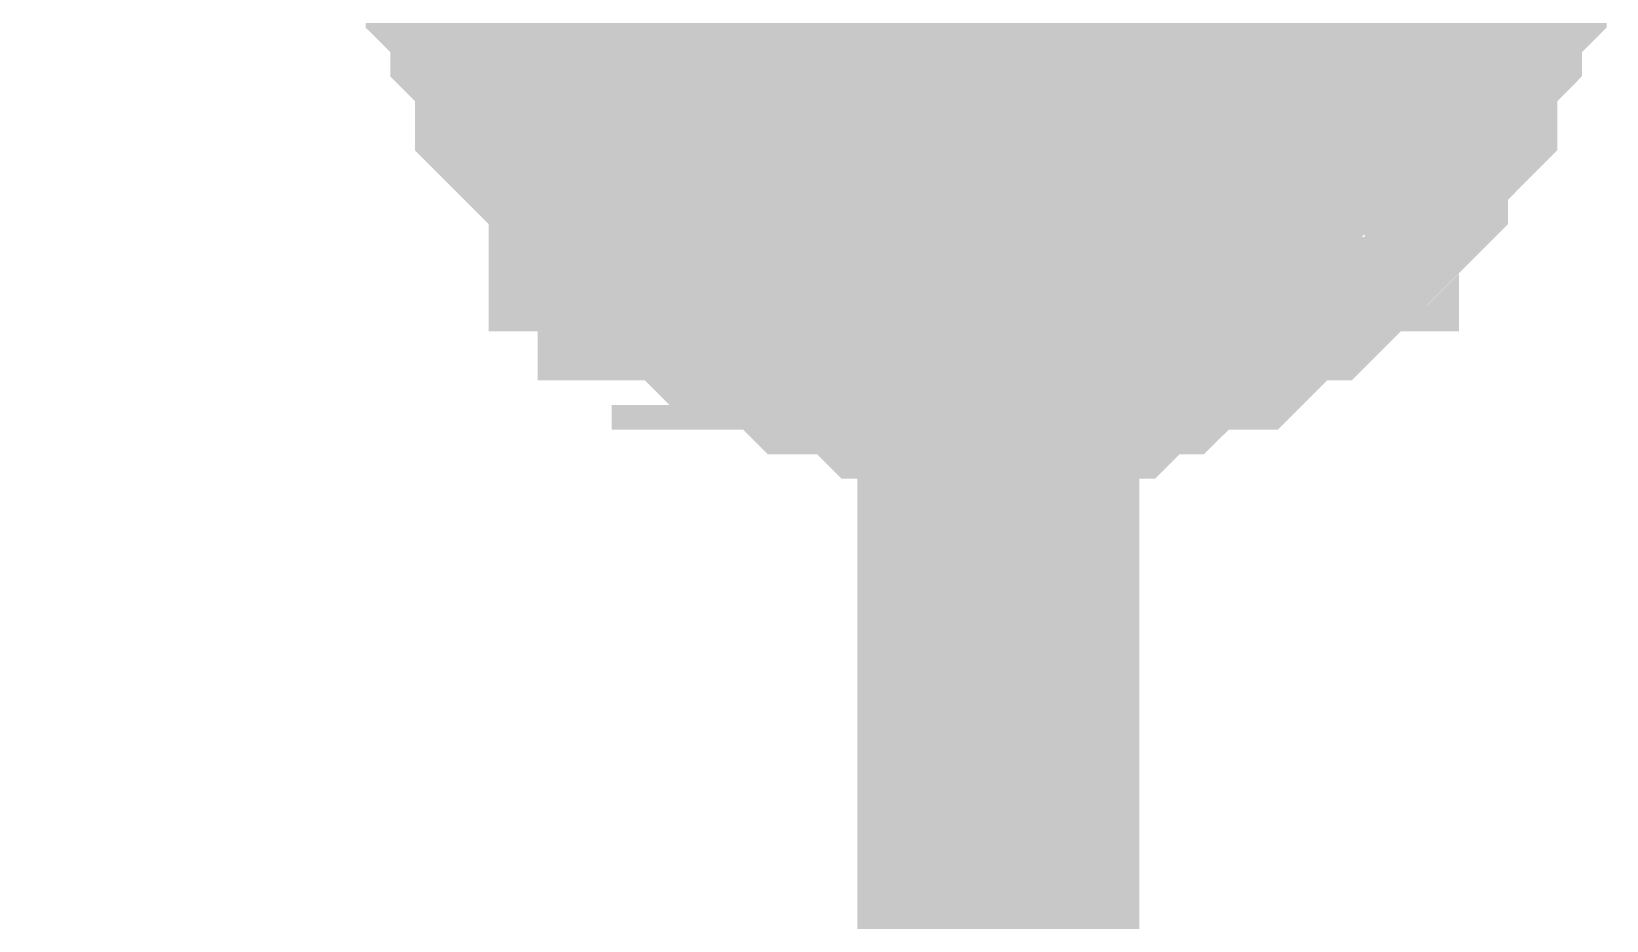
# Model space of a CAD drawing. Header units: inches. Extents: x 0 to 841, y 0 to 594.
# Drawn here: x 423.993 to 425.667, y 161.364 to 162.309 of the extents above; entities that cross this region are included whole.
import ezdxf

# ---------------------------------------------------------------- set-up
doc = ezdxf.new("R2010")
doc.units = ezdxf.units.IN
doc.layers.add('Sheet', color=255, linetype='Continuous')

msp = doc.modelspace()

# ---------------------------------------------------------------- linework, layer by layer
at = {"layer": 'Sheet'}
for points in [[(425.0207, 157.4889, 0.2997, 0.2997, 0), (425.0207, 162.4799, 0.2997, 0.2997, 0), (425.0207, 167.4969, 0.2997, 0.2997, 0), (422.5121, 167.4969, 0.2997, 0.2997, 0)], [(425.0207, 161.9834, 0.2997, 0.2997, 0), (424.9945, 161.9834, 0.2997, 0.2997, 0), (424.9684, 161.9834, 0.2997, 0.2997, 0), (424.9423, 161.9834, 0.2997, 0.2997, 0), (424.9161, 161.9834, 0.2997, 0.2997, 0), (424.89, 162.0095, 0.2997, 0.2997, 0), (424.8639, 162.0095, 0.2997, 0.2997, 0), (424.8377, 162.0095, 0.2997, 0.2997, 0), (424.8116, 162.0356, 0.2997, 0.2997, 0), (424.7855, 162.0356, 0.2997, 0.2997, 0), (424.7594, 162.0356, 0.2997, 0.2997, 0), (424.7594, 162.0618, 0.2997, 0.2997, 0), (424.7332, 162.0618, 0.2997, 0.2997, 0), (424.7071, 162.0879, 0.2997, 0.2997, 0), (424.681, 162.0879, 0.2997, 0.2997, 0), (424.681, 162.114, 0.2997, 0.2997, 0), (424.6548, 162.1402, 0.2997, 0.2997, 0), (424.6287, 162.1402, 0.2997, 0.2997, 0), (424.6287, 162.1663, 0.2997, 0.2997, 0), (424.6026, 162.1924, 0.2997, 0.2997, 0), (424.5764, 162.2185, 0.2997, 0.2997, 0), (424.5764, 162.2185, 0.2997, 0.2997, 0), (424.5503, 162.2447, 0.2997, 0.2997, 0), (424.5503, 162.2708, 0.2997, 0.2997, 0), (424.5503, 162.2969, 0.2997, 0.2997, 0), (424.5242, 162.3231, 0.2997, 0.2997, 0), (424.5242, 162.3492, 0.2997, 0.2997, 0), (424.5242, 162.3492, 0.2997, 0.2997, 0), (424.498, 162.3753, 0.2997, 0.2997, 0), (424.498, 162.4015, 0.2997, 0.2997, 0), (424.498, 162.4276, 0.2997, 0.2997, 0), (424.498, 162.4537, 0.2997, 0.2997, 0), (424.498, 162.4799, 0.2997, 0.2997, 0)], [(425.0207, 161.9834, 0.2997, 0.2997, 0), (424.9945, 161.9834, 0.2997, 0.2997, 0), (424.9684, 161.9834, 0.2997, 0.2997, 0), (424.9423, 161.9834, 0.2997, 0.2997, 0), (424.9161, 161.9834, 0.2997, 0.2997, 0), (424.89, 162.0095, 0.2997, 0.2997, 0), (424.8639, 162.0095, 0.2997, 0.2997, 0), (424.8377, 162.0095, 0.2997, 0.2997, 0), (424.8116, 162.0356, 0.2997, 0.2997, 0), (424.7855, 162.0356, 0.2997, 0.2997, 0), (424.7594, 162.0356, 0.2997, 0.2997, 0), (424.7594, 162.0618, 0.2997, 0.2997, 0), (424.7332, 162.0618, 0.2997, 0.2997, 0), (424.7071, 162.0879, 0.2997, 0.2997, 0), (424.681, 162.0879, 0.2997, 0.2997, 0), (424.681, 162.114, 0.2997, 0.2997, 0), (424.6548, 162.1402, 0.2997, 0.2997, 0), (424.6287, 162.1402, 0.2997, 0.2997, 0), (424.6287, 162.1663, 0.2997, 0.2997, 0), (424.6026, 162.1924, 0.2997, 0.2997, 0), (424.5764, 162.2185, 0.2997, 0.2997, 0), (424.5764, 162.2185, 0.2997, 0.2997, 0), (424.5503, 162.2447, 0.2997, 0.2997, 0), (424.5503, 162.2708, 0.2997, 0.2997, 0), (424.5503, 162.2969, 0.2997, 0.2997, 0), (424.5242, 162.3231, 0.2997, 0.2997, 0), (424.5242, 162.3492, 0.2997, 0.2997, 0), (424.5242, 162.3492, 0.2997, 0.2997, 0), (424.498, 162.3753, 0.2997, 0.2997, 0), (424.498, 162.4015, 0.2997, 0.2997, 0), (424.498, 162.4276, 0.2997, 0.2997, 0), (424.498, 162.4537, 0.2997, 0.2997, 0), (424.498, 162.4799, 0.2997, 0.2997, 0)], [(425.0207, 161.9834, 0.2997, 0.2997, 0), (424.9945, 161.9834, 0.2997, 0.2997, 0), (424.9684, 161.9834, 0.2997, 0.2997, 0), (424.9423, 161.9834, 0.2997, 0.2997, 0), (424.9161, 161.9834, 0.2997, 0.2997, 0), (424.89, 162.0095, 0.2997, 0.2997, 0), (424.8639, 162.0095, 0.2997, 0.2997, 0), (424.8377, 162.0095, 0.2997, 0.2997, 0), (424.8116, 162.0356, 0.2997, 0.2997, 0), (424.7855, 162.0356, 0.2997, 0.2997, 0), (424.7594, 162.0356, 0.2997, 0.2997, 0), (424.7594, 162.0618, 0.2997, 0.2997, 0), (424.7332, 162.0618, 0.2997, 0.2997, 0), (424.7071, 162.0879, 0.2997, 0.2997, 0), (424.681, 162.0879, 0.2997, 0.2997, 0), (424.681, 162.114, 0.2997, 0.2997, 0), (424.6548, 162.1402, 0.2997, 0.2997, 0), (424.6287, 162.1402, 0.2997, 0.2997, 0), (424.6287, 162.1663, 0.2997, 0.2997, 0), (424.6026, 162.1924, 0.2997, 0.2997, 0), (424.5764, 162.2185, 0.2997, 0.2997, 0), (424.5764, 162.2185, 0.2997, 0.2997, 0), (424.5503, 162.2447, 0.2997, 0.2997, 0), (424.5503, 162.2708, 0.2997, 0.2997, 0), (424.5503, 162.2969, 0.2997, 0.2997, 0), (424.5242, 162.3231, 0.2997, 0.2997, 0), (424.5242, 162.3492, 0.2997, 0.2997, 0), (424.5242, 162.3492, 0.2997, 0.2997, 0), (424.498, 162.3753, 0.2997, 0.2997, 0), (424.498, 162.4015, 0.2997, 0.2997, 0), (424.498, 162.4276, 0.2997, 0.2997, 0), (424.498, 162.4537, 0.2997, 0.2997, 0), (424.498, 162.4799, 0.2997, 0.2997, 0)], [(425.0207, 161.9834, 0.2997, 0.2997, 0), (424.9945, 161.9834, 0.2997, 0.2997, 0), (424.9684, 161.9834, 0.2997, 0.2997, 0), (424.9423, 161.9834, 0.2997, 0.2997, 0), (424.9161, 161.9834, 0.2997, 0.2997, 0), (424.89, 162.0095, 0.2997, 0.2997, 0), (424.8639, 162.0095, 0.2997, 0.2997, 0), (424.8377, 162.0095, 0.2997, 0.2997, 0), (424.8116, 162.0356, 0.2997, 0.2997, 0), (424.7855, 162.0356, 0.2997, 0.2997, 0), (424.7594, 162.0356, 0.2997, 0.2997, 0), (424.7594, 162.0618, 0.2997, 0.2997, 0), (424.7332, 162.0618, 0.2997, 0.2997, 0), (424.7071, 162.0879, 0.2997, 0.2997, 0), (424.681, 162.0879, 0.2997, 0.2997, 0), (424.681, 162.114, 0.2997, 0.2997, 0), (424.6548, 162.1402, 0.2997, 0.2997, 0), (424.6287, 162.1402, 0.2997, 0.2997, 0), (424.6287, 162.1663, 0.2997, 0.2997, 0), (424.6026, 162.1924, 0.2997, 0.2997, 0), (424.5764, 162.2185, 0.2997, 0.2997, 0), (424.5764, 162.2185, 0.2997, 0.2997, 0), (424.5503, 162.2447, 0.2997, 0.2997, 0), (424.5503, 162.2708, 0.2997, 0.2997, 0), (424.5503, 162.2969, 0.2997, 0.2997, 0), (424.5242, 162.3231, 0.2997, 0.2997, 0), (424.5242, 162.3492, 0.2997, 0.2997, 0), (424.5242, 162.3492, 0.2997, 0.2997, 0), (424.498, 162.3753, 0.2997, 0.2997, 0), (424.498, 162.4015, 0.2997, 0.2997, 0), (424.498, 162.4276, 0.2997, 0.2997, 0), (424.498, 162.4537, 0.2997, 0.2997, 0), (424.498, 162.4799, 0.2997, 0.2997, 0)], [(425.5172, 162.4799, 0.2997, 0.2997, 0), (425.5172, 162.4537, 0.2997, 0.2997, 0), (425.5172, 162.4276, 0.2997, 0.2997, 0), (425.5172, 162.4015, 0.2997, 0.2997, 0), (425.5172, 162.3753, 0.2997, 0.2997, 0), (425.491, 162.3492, 0.2997, 0.2997, 0), (425.491, 162.3492, 0.2997, 0.2997, 0), (425.491, 162.3231, 0.2997, 0.2997, 0), (425.4649, 162.2969, 0.2997, 0.2997, 0), (425.4649, 162.2708, 0.2997, 0.2997, 0), (425.4649, 162.2447, 0.2997, 0.2997, 0), (425.4388, 162.2185, 0.2997, 0.2997, 0), (425.4388, 162.2185, 0.2997, 0.2997, 0), (425.4126, 162.1924, 0.2997, 0.2997, 0), (425.4126, 162.1663, 0.2997, 0.2997, 0), (425.3865, 162.1402, 0.2997, 0.2997, 0), (425.3604, 162.1402, 0.2997, 0.2997, 0), (425.3604, 162.114, 0.2997, 0.2997, 0), (425.3342, 162.0879, 0.2997, 0.2997, 0), (425.3081, 162.0879, 0.2997, 0.2997, 0), (425.282, 162.0618, 0.2997, 0.2997, 0), (425.282, 162.0618, 0.2997, 0.2997, 0), (425.2558, 162.0356, 0.2997, 0.2997, 0), (425.2297, 162.0356, 0.2997, 0.2997, 0), (425.2036, 162.0356, 0.2997, 0.2997, 0), (425.1774, 162.0095, 0.2997, 0.2997, 0), (425.1513, 162.0095, 0.2997, 0.2997, 0), (425.1513, 162.0095, 0.2997, 0.2997, 0), (425.1252, 161.9834, 0.2997, 0.2997, 0), (425.0991, 161.9834, 0.2997, 0.2997, 0), (425.0729, 161.9834, 0.2997, 0.2997, 0), (425.0468, 161.9834, 0.2997, 0.2997, 0), (425.0207, 161.9834, 0.2997, 0.2997, 0)], [(425.5172, 162.4799, 0.2997, 0.2997, 0), (425.5172, 162.4537, 0.2997, 0.2997, 0), (425.5172, 162.4276, 0.2997, 0.2997, 0), (425.5172, 162.4015, 0.2997, 0.2997, 0), (425.5172, 162.3753, 0.2997, 0.2997, 0), (425.491, 162.3492, 0.2997, 0.2997, 0), (425.491, 162.3492, 0.2997, 0.2997, 0), (425.491, 162.3231, 0.2997, 0.2997, 0), (425.4649, 162.2969, 0.2997, 0.2997, 0), (425.4649, 162.2708, 0.2997, 0.2997, 0), (425.4649, 162.2447, 0.2997, 0.2997, 0), (425.4388, 162.2185, 0.2997, 0.2997, 0), (425.4388, 162.2185, 0.2997, 0.2997, 0), (425.4126, 162.1924, 0.2997, 0.2997, 0), (425.4126, 162.1663, 0.2997, 0.2997, 0), (425.3865, 162.1402, 0.2997, 0.2997, 0), (425.3604, 162.1402, 0.2997, 0.2997, 0), (425.3604, 162.114, 0.2997, 0.2997, 0), (425.3342, 162.0879, 0.2997, 0.2997, 0), (425.3081, 162.0879, 0.2997, 0.2997, 0), (425.282, 162.0618, 0.2997, 0.2997, 0), (425.282, 162.0618, 0.2997, 0.2997, 0), (425.2558, 162.0356, 0.2997, 0.2997, 0), (425.2297, 162.0356, 0.2997, 0.2997, 0), (425.2036, 162.0356, 0.2997, 0.2997, 0), (425.1774, 162.0095, 0.2997, 0.2997, 0), (425.1513, 162.0095, 0.2997, 0.2997, 0), (425.1513, 162.0095, 0.2997, 0.2997, 0), (425.1252, 161.9834, 0.2997, 0.2997, 0), (425.0991, 161.9834, 0.2997, 0.2997, 0), (425.0729, 161.9834, 0.2997, 0.2997, 0), (425.0468, 161.9834, 0.2997, 0.2997, 0), (425.0207, 161.9834, 0.2997, 0.2997, 0)], [(425.5172, 162.4799, 0.2997, 0.2997, 0), (425.5172, 162.4537, 0.2997, 0.2997, 0), (425.5172, 162.4276, 0.2997, 0.2997, 0), (425.5172, 162.4015, 0.2997, 0.2997, 0), (425.5172, 162.3753, 0.2997, 0.2997, 0), (425.491, 162.3492, 0.2997, 0.2997, 0), (425.491, 162.3492, 0.2997, 0.2997, 0), (425.491, 162.3231, 0.2997, 0.2997, 0), (425.4649, 162.2969, 0.2997, 0.2997, 0), (425.4649, 162.2708, 0.2997, 0.2997, 0), (425.4649, 162.2447, 0.2997, 0.2997, 0), (425.4388, 162.2185, 0.2997, 0.2997, 0), (425.4388, 162.2185, 0.2997, 0.2997, 0), (425.4126, 162.1924, 0.2997, 0.2997, 0), (425.4126, 162.1663, 0.2997, 0.2997, 0), (425.3865, 162.1402, 0.2997, 0.2997, 0), (425.3604, 162.1402, 0.2997, 0.2997, 0), (425.3604, 162.114, 0.2997, 0.2997, 0), (425.3342, 162.0879, 0.2997, 0.2997, 0), (425.3081, 162.0879, 0.2997, 0.2997, 0), (425.282, 162.0618, 0.2997, 0.2997, 0), (425.282, 162.0618, 0.2997, 0.2997, 0), (425.2558, 162.0356, 0.2997, 0.2997, 0), (425.2297, 162.0356, 0.2997, 0.2997, 0), (425.2036, 162.0356, 0.2997, 0.2997, 0), (425.1774, 162.0095, 0.2997, 0.2997, 0), (425.1513, 162.0095, 0.2997, 0.2997, 0), (425.1513, 162.0095, 0.2997, 0.2997, 0), (425.1252, 161.9834, 0.2997, 0.2997, 0), (425.0991, 161.9834, 0.2997, 0.2997, 0), (425.0729, 161.9834, 0.2997, 0.2997, 0), (425.0468, 161.9834, 0.2997, 0.2997, 0), (425.0207, 161.9834, 0.2997, 0.2997, 0)], [(425.5172, 162.4799, 0.2997, 0.2997, 0), (425.5172, 162.4537, 0.2997, 0.2997, 0), (425.5172, 162.4276, 0.2997, 0.2997, 0), (425.5172, 162.4015, 0.2997, 0.2997, 0), (425.5172, 162.3753, 0.2997, 0.2997, 0), (425.491, 162.3492, 0.2997, 0.2997, 0), (425.491, 162.3492, 0.2997, 0.2997, 0), (425.491, 162.3231, 0.2997, 0.2997, 0), (425.4649, 162.2969, 0.2997, 0.2997, 0), (425.4649, 162.2708, 0.2997, 0.2997, 0), (425.4649, 162.2447, 0.2997, 0.2997, 0), (425.4388, 162.2185, 0.2997, 0.2997, 0), (425.4388, 162.2185, 0.2997, 0.2997, 0), (425.4126, 162.1924, 0.2997, 0.2997, 0), (425.4126, 162.1663, 0.2997, 0.2997, 0), (425.3865, 162.1402, 0.2997, 0.2997, 0), (425.3604, 162.1402, 0.2997, 0.2997, 0), (425.3604, 162.114, 0.2997, 0.2997, 0), (425.3342, 162.0879, 0.2997, 0.2997, 0), (425.3081, 162.0879, 0.2997, 0.2997, 0), (425.282, 162.0618, 0.2997, 0.2997, 0), (425.282, 162.0618, 0.2997, 0.2997, 0), (425.2558, 162.0356, 0.2997, 0.2997, 0), (425.2297, 162.0356, 0.2997, 0.2997, 0), (425.2036, 162.0356, 0.2997, 0.2997, 0), (425.1774, 162.0095, 0.2997, 0.2997, 0), (425.1513, 162.0095, 0.2997, 0.2997, 0), (425.1513, 162.0095, 0.2997, 0.2997, 0), (425.1252, 161.9834, 0.2997, 0.2997, 0), (425.0991, 161.9834, 0.2997, 0.2997, 0), (425.0729, 161.9834, 0.2997, 0.2997, 0), (425.0468, 161.9834, 0.2997, 0.2997, 0), (425.0207, 161.9834, 0.2997, 0.2997, 0)], [(425.0207, 161.9834, 0.0991, 0.0991, 0), (424.9945, 161.9834, 0.0991, 0.0991, 0), (424.9684, 161.9834, 0.0991, 0.0991, 0), (424.9423, 161.9834, 0.0991, 0.0991, 0), (424.9161, 161.9834, 0.0991, 0.0991, 0), (424.89, 162.0095, 0.0991, 0.0991, 0), (424.8639, 162.0095, 0.0991, 0.0991, 0), (424.8377, 162.0095, 0.0991, 0.0991, 0), (424.8116, 162.0356, 0.0991, 0.0991, 0), (424.7855, 162.0356, 0.0991, 0.0991, 0), (424.7594, 162.0356, 0.0991, 0.0991, 0), (424.7594, 162.0618, 0.0991, 0.0991, 0), (424.7332, 162.0618, 0.0991, 0.0991, 0), (424.7071, 162.0879, 0.0991, 0.0991, 0), (424.681, 162.0879, 0.0991, 0.0991, 0), (424.681, 162.114, 0.0991, 0.0991, 0), (424.6548, 162.1402, 0.0991, 0.0991, 0), (424.6287, 162.1402, 0.0991, 0.0991, 0), (424.6287, 162.1663, 0.0991, 0.0991, 0), (424.6026, 162.1924, 0.0991, 0.0991, 0), (424.5764, 162.2185, 0.0991, 0.0991, 0), (424.5764, 162.2185, 0.0991, 0.0991, 0), (424.5503, 162.2447, 0.0991, 0.0991, 0), (424.5503, 162.2708, 0.0991, 0.0991, 0), (424.5503, 162.2969, 0.0991, 0.0991, 0), (424.5242, 162.3231, 0.0991, 0.0991, 0), (424.5242, 162.3492, 0.0991, 0.0991, 0), (424.5242, 162.3492, 0.0991, 0.0991, 0), (424.498, 162.3753, 0.0991, 0.0991, 0)], [(425.0207, 161.9834, 0.0991, 0.0991, 0), (424.9945, 161.9834, 0.0991, 0.0991, 0), (424.9684, 161.9834, 0.0991, 0.0991, 0), (424.9423, 161.9834, 0.0991, 0.0991, 0), (424.9161, 161.9834, 0.0991, 0.0991, 0), (424.89, 162.0095, 0.0991, 0.0991, 0), (424.8639, 162.0095, 0.0991, 0.0991, 0), (424.8377, 162.0095, 0.0991, 0.0991, 0), (424.8116, 162.0356, 0.0991, 0.0991, 0), (424.7855, 162.0356, 0.0991, 0.0991, 0), (424.7594, 162.0356, 0.0991, 0.0991, 0), (424.7594, 162.0618, 0.0991, 0.0991, 0), (424.7332, 162.0618, 0.0991, 0.0991, 0), (424.7071, 162.0879, 0.0991, 0.0991, 0), (424.681, 162.0879, 0.0991, 0.0991, 0), (424.681, 162.114, 0.0991, 0.0991, 0), (424.6548, 162.1402, 0.0991, 0.0991, 0), (424.6287, 162.1402, 0.0991, 0.0991, 0), (424.6287, 162.1663, 0.0991, 0.0991, 0), (424.6026, 162.1924, 0.0991, 0.0991, 0), (424.5764, 162.2185, 0.0991, 0.0991, 0), (424.5764, 162.2185, 0.0991, 0.0991, 0), (424.5503, 162.2447, 0.0991, 0.0991, 0), (424.5503, 162.2708, 0.0991, 0.0991, 0), (424.5503, 162.2969, 0.0991, 0.0991, 0), (424.5242, 162.3231, 0.0991, 0.0991, 0), (424.5242, 162.3492, 0.0991, 0.0991, 0), (424.5242, 162.3492, 0.0991, 0.0991, 0), (424.498, 162.3753, 0.0991, 0.0991, 0)], [(425.0207, 161.9834, 0.0991, 0.0991, 0), (424.9945, 161.9834, 0.0991, 0.0991, 0), (424.9684, 161.9834, 0.0991, 0.0991, 0), (424.9423, 161.9834, 0.0991, 0.0991, 0), (424.9161, 161.9834, 0.0991, 0.0991, 0), (424.89, 162.0095, 0.0991, 0.0991, 0), (424.8639, 162.0095, 0.0991, 0.0991, 0), (424.8377, 162.0095, 0.0991, 0.0991, 0), (424.8116, 162.0356, 0.0991, 0.0991, 0), (424.7855, 162.0356, 0.0991, 0.0991, 0), (424.7594, 162.0356, 0.0991, 0.0991, 0), (424.7594, 162.0618, 0.0991, 0.0991, 0), (424.7332, 162.0618, 0.0991, 0.0991, 0), (424.7071, 162.0879, 0.0991, 0.0991, 0), (424.681, 162.0879, 0.0991, 0.0991, 0), (424.681, 162.114, 0.0991, 0.0991, 0), (424.6548, 162.1402, 0.0991, 0.0991, 0), (424.6287, 162.1402, 0.0991, 0.0991, 0), (424.6287, 162.1663, 0.0991, 0.0991, 0), (424.6026, 162.1924, 0.0991, 0.0991, 0), (424.5764, 162.2185, 0.0991, 0.0991, 0), (424.5764, 162.2185, 0.0991, 0.0991, 0), (424.5503, 162.2447, 0.0991, 0.0991, 0), (424.5503, 162.2708, 0.0991, 0.0991, 0), (424.5503, 162.2969, 0.0991, 0.0991, 0), (424.5242, 162.3231, 0.0991, 0.0991, 0), (424.5242, 162.3492, 0.0991, 0.0991, 0), (424.5242, 162.3492, 0.0991, 0.0991, 0), (424.498, 162.3753, 0.0991, 0.0991, 0)], [(425.0207, 161.9834, 0.0991, 0.0991, 0), (424.9945, 161.9834, 0.0991, 0.0991, 0), (424.9684, 161.9834, 0.0991, 0.0991, 0), (424.9423, 161.9834, 0.0991, 0.0991, 0), (424.9161, 161.9834, 0.0991, 0.0991, 0), (424.89, 162.0095, 0.0991, 0.0991, 0), (424.8639, 162.0095, 0.0991, 0.0991, 0), (424.8377, 162.0095, 0.0991, 0.0991, 0), (424.8116, 162.0356, 0.0991, 0.0991, 0), (424.7855, 162.0356, 0.0991, 0.0991, 0), (424.7594, 162.0356, 0.0991, 0.0991, 0), (424.7594, 162.0618, 0.0991, 0.0991, 0), (424.7332, 162.0618, 0.0991, 0.0991, 0), (424.7071, 162.0879, 0.0991, 0.0991, 0), (424.681, 162.0879, 0.0991, 0.0991, 0), (424.681, 162.114, 0.0991, 0.0991, 0), (424.6548, 162.1402, 0.0991, 0.0991, 0), (424.6287, 162.1402, 0.0991, 0.0991, 0), (424.6287, 162.1663, 0.0991, 0.0991, 0), (424.6026, 162.1924, 0.0991, 0.0991, 0), (424.5764, 162.2185, 0.0991, 0.0991, 0), (424.5764, 162.2185, 0.0991, 0.0991, 0), (424.5503, 162.2447, 0.0991, 0.0991, 0), (424.5503, 162.2708, 0.0991, 0.0991, 0), (424.5503, 162.2969, 0.0991, 0.0991, 0), (424.5242, 162.3231, 0.0991, 0.0991, 0), (424.5242, 162.3492, 0.0991, 0.0991, 0), (424.5242, 162.3492, 0.0991, 0.0991, 0), (424.498, 162.3753, 0.0991, 0.0991, 0)], [(425.5172, 162.3753, 0.0991, 0.0991, 0), (425.491, 162.3492, 0.0991, 0.0991, 0), (425.491, 162.3492, 0.0991, 0.0991, 0), (425.491, 162.3231, 0.0991, 0.0991, 0), (425.4649, 162.2969, 0.0991, 0.0991, 0), (425.4649, 162.2708, 0.0991, 0.0991, 0), (425.4649, 162.2447, 0.0991, 0.0991, 0), (425.4388, 162.2185, 0.0991, 0.0991, 0), (425.4388, 162.2185, 0.0991, 0.0991, 0), (425.4126, 162.1924, 0.0991, 0.0991, 0), (425.4126, 162.1663, 0.0991, 0.0991, 0), (425.3865, 162.1402, 0.0991, 0.0991, 0), (425.3604, 162.1402, 0.0991, 0.0991, 0), (425.3604, 162.114, 0.0991, 0.0991, 0), (425.3342, 162.0879, 0.0991, 0.0991, 0), (425.3081, 162.0879, 0.0991, 0.0991, 0), (425.282, 162.0618, 0.0991, 0.0991, 0), (425.282, 162.0618, 0.0991, 0.0991, 0), (425.2558, 162.0356, 0.0991, 0.0991, 0), (425.2297, 162.0356, 0.0991, 0.0991, 0), (425.2036, 162.0356, 0.0991, 0.0991, 0), (425.1774, 162.0095, 0.0991, 0.0991, 0), (425.1513, 162.0095, 0.0991, 0.0991, 0), (425.1513, 162.0095, 0.0991, 0.0991, 0), (425.1252, 161.9834, 0.0991, 0.0991, 0), (425.0991, 161.9834, 0.0991, 0.0991, 0), (425.0729, 161.9834, 0.0991, 0.0991, 0), (425.0468, 161.9834, 0.0991, 0.0991, 0), (425.0207, 161.9834, 0.0991, 0.0991, 0)], [(425.5172, 162.3753, 0.0991, 0.0991, 0), (425.491, 162.3492, 0.0991, 0.0991, 0), (425.491, 162.3492, 0.0991, 0.0991, 0), (425.491, 162.3231, 0.0991, 0.0991, 0), (425.4649, 162.2969, 0.0991, 0.0991, 0), (425.4649, 162.2708, 0.0991, 0.0991, 0), (425.4649, 162.2447, 0.0991, 0.0991, 0), (425.4388, 162.2185, 0.0991, 0.0991, 0), (425.4388, 162.2185, 0.0991, 0.0991, 0), (425.4126, 162.1924, 0.0991, 0.0991, 0), (425.4126, 162.1663, 0.0991, 0.0991, 0), (425.3865, 162.1402, 0.0991, 0.0991, 0), (425.3604, 162.1402, 0.0991, 0.0991, 0), (425.3604, 162.114, 0.0991, 0.0991, 0), (425.3342, 162.0879, 0.0991, 0.0991, 0), (425.3081, 162.0879, 0.0991, 0.0991, 0), (425.282, 162.0618, 0.0991, 0.0991, 0), (425.282, 162.0618, 0.0991, 0.0991, 0), (425.2558, 162.0356, 0.0991, 0.0991, 0), (425.2297, 162.0356, 0.0991, 0.0991, 0), (425.2036, 162.0356, 0.0991, 0.0991, 0), (425.1774, 162.0095, 0.0991, 0.0991, 0), (425.1513, 162.0095, 0.0991, 0.0991, 0), (425.1513, 162.0095, 0.0991, 0.0991, 0), (425.1252, 161.9834, 0.0991, 0.0991, 0), (425.0991, 161.9834, 0.0991, 0.0991, 0), (425.0729, 161.9834, 0.0991, 0.0991, 0), (425.0468, 161.9834, 0.0991, 0.0991, 0), (425.0207, 161.9834, 0.0991, 0.0991, 0)], [(425.5172, 162.3753, 0.0991, 0.0991, 0), (425.491, 162.3492, 0.0991, 0.0991, 0), (425.491, 162.3492, 0.0991, 0.0991, 0), (425.491, 162.3231, 0.0991, 0.0991, 0), (425.4649, 162.2969, 0.0991, 0.0991, 0), (425.4649, 162.2708, 0.0991, 0.0991, 0), (425.4649, 162.2447, 0.0991, 0.0991, 0), (425.4388, 162.2185, 0.0991, 0.0991, 0), (425.4388, 162.2185, 0.0991, 0.0991, 0), (425.4126, 162.1924, 0.0991, 0.0991, 0), (425.4126, 162.1663, 0.0991, 0.0991, 0), (425.3865, 162.1402, 0.0991, 0.0991, 0), (425.3604, 162.1402, 0.0991, 0.0991, 0), (425.3604, 162.114, 0.0991, 0.0991, 0), (425.3342, 162.0879, 0.0991, 0.0991, 0), (425.3081, 162.0879, 0.0991, 0.0991, 0), (425.282, 162.0618, 0.0991, 0.0991, 0), (425.282, 162.0618, 0.0991, 0.0991, 0), (425.2558, 162.0356, 0.0991, 0.0991, 0), (425.2297, 162.0356, 0.0991, 0.0991, 0), (425.2036, 162.0356, 0.0991, 0.0991, 0), (425.1774, 162.0095, 0.0991, 0.0991, 0), (425.1513, 162.0095, 0.0991, 0.0991, 0), (425.1513, 162.0095, 0.0991, 0.0991, 0), (425.1252, 161.9834, 0.0991, 0.0991, 0), (425.0991, 161.9834, 0.0991, 0.0991, 0), (425.0729, 161.9834, 0.0991, 0.0991, 0), (425.0468, 161.9834, 0.0991, 0.0991, 0), (425.0207, 161.9834, 0.0991, 0.0991, 0)], [(425.5172, 162.3753, 0.0991, 0.0991, 0), (425.491, 162.3492, 0.0991, 0.0991, 0), (425.491, 162.3492, 0.0991, 0.0991, 0), (425.491, 162.3231, 0.0991, 0.0991, 0), (425.4649, 162.2969, 0.0991, 0.0991, 0), (425.4649, 162.2708, 0.0991, 0.0991, 0), (425.4649, 162.2447, 0.0991, 0.0991, 0), (425.4388, 162.2185, 0.0991, 0.0991, 0), (425.4388, 162.2185, 0.0991, 0.0991, 0), (425.4126, 162.1924, 0.0991, 0.0991, 0), (425.4126, 162.1663, 0.0991, 0.0991, 0), (425.3865, 162.1402, 0.0991, 0.0991, 0), (425.3604, 162.1402, 0.0991, 0.0991, 0), (425.3604, 162.114, 0.0991, 0.0991, 0), (425.3342, 162.0879, 0.0991, 0.0991, 0), (425.3081, 162.0879, 0.0991, 0.0991, 0), (425.282, 162.0618, 0.0991, 0.0991, 0), (425.282, 162.0618, 0.0991, 0.0991, 0), (425.2558, 162.0356, 0.0991, 0.0991, 0), (425.2297, 162.0356, 0.0991, 0.0991, 0), (425.2036, 162.0356, 0.0991, 0.0991, 0), (425.1774, 162.0095, 0.0991, 0.0991, 0), (425.1513, 162.0095, 0.0991, 0.0991, 0), (425.1513, 162.0095, 0.0991, 0.0991, 0), (425.1252, 161.9834, 0.0991, 0.0991, 0), (425.0991, 161.9834, 0.0991, 0.0991, 0), (425.0729, 161.9834, 0.0991, 0.0991, 0), (425.0468, 161.9834, 0.0991, 0.0991, 0), (425.0207, 161.9834, 0.0991, 0.0991, 0)]]:
    msp.add_lwpolyline(points, format="xyseb", dxfattribs=at)
msp.add_lwpolyline([(424.746, 162.5, 0.508, 0.508, 1), (425.254, 162.5, 0.508, 0.508, 1)], format="xyseb", close=True, dxfattribs=at)

doc.saveas('drawing.dxf')
